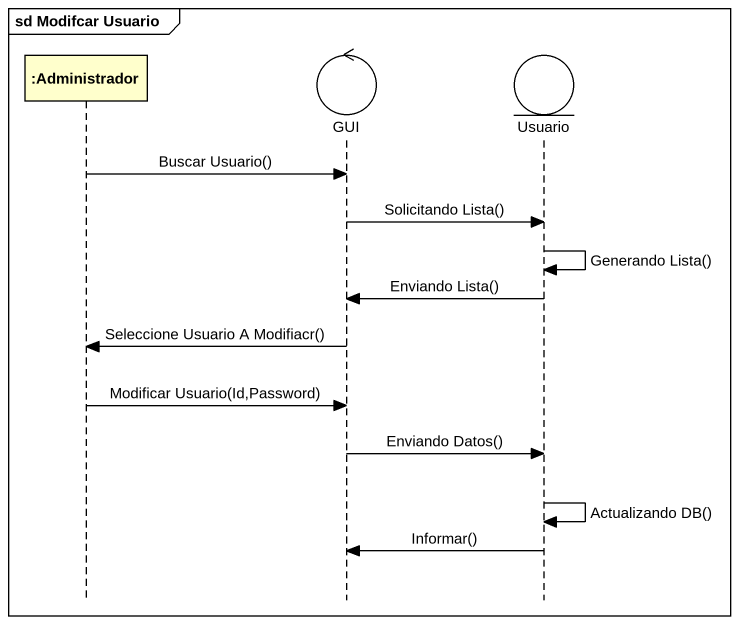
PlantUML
@startuml
mainframe sd Modifcar Usuario
hide footbox
participant ":Administrador" as Administrador
control GUI
entity Usuario

Administrador -> GUI : Buscar Usuario()
GUI -> Usuario : Solicitando Lista()
Usuario -> Usuario : Generando Lista()
Usuario -> GUI : Enviando Lista()
GUI -> Administrador : Seleccione Usuario A Modifiacr()
Administrador -> GUI : Modificar Usuario(Id,Password)
GUI -> Usuario : Enviando Datos()
Usuario -> Usuario : Actualizando DB()
Usuario -> GUI : Informar()
@enduml
